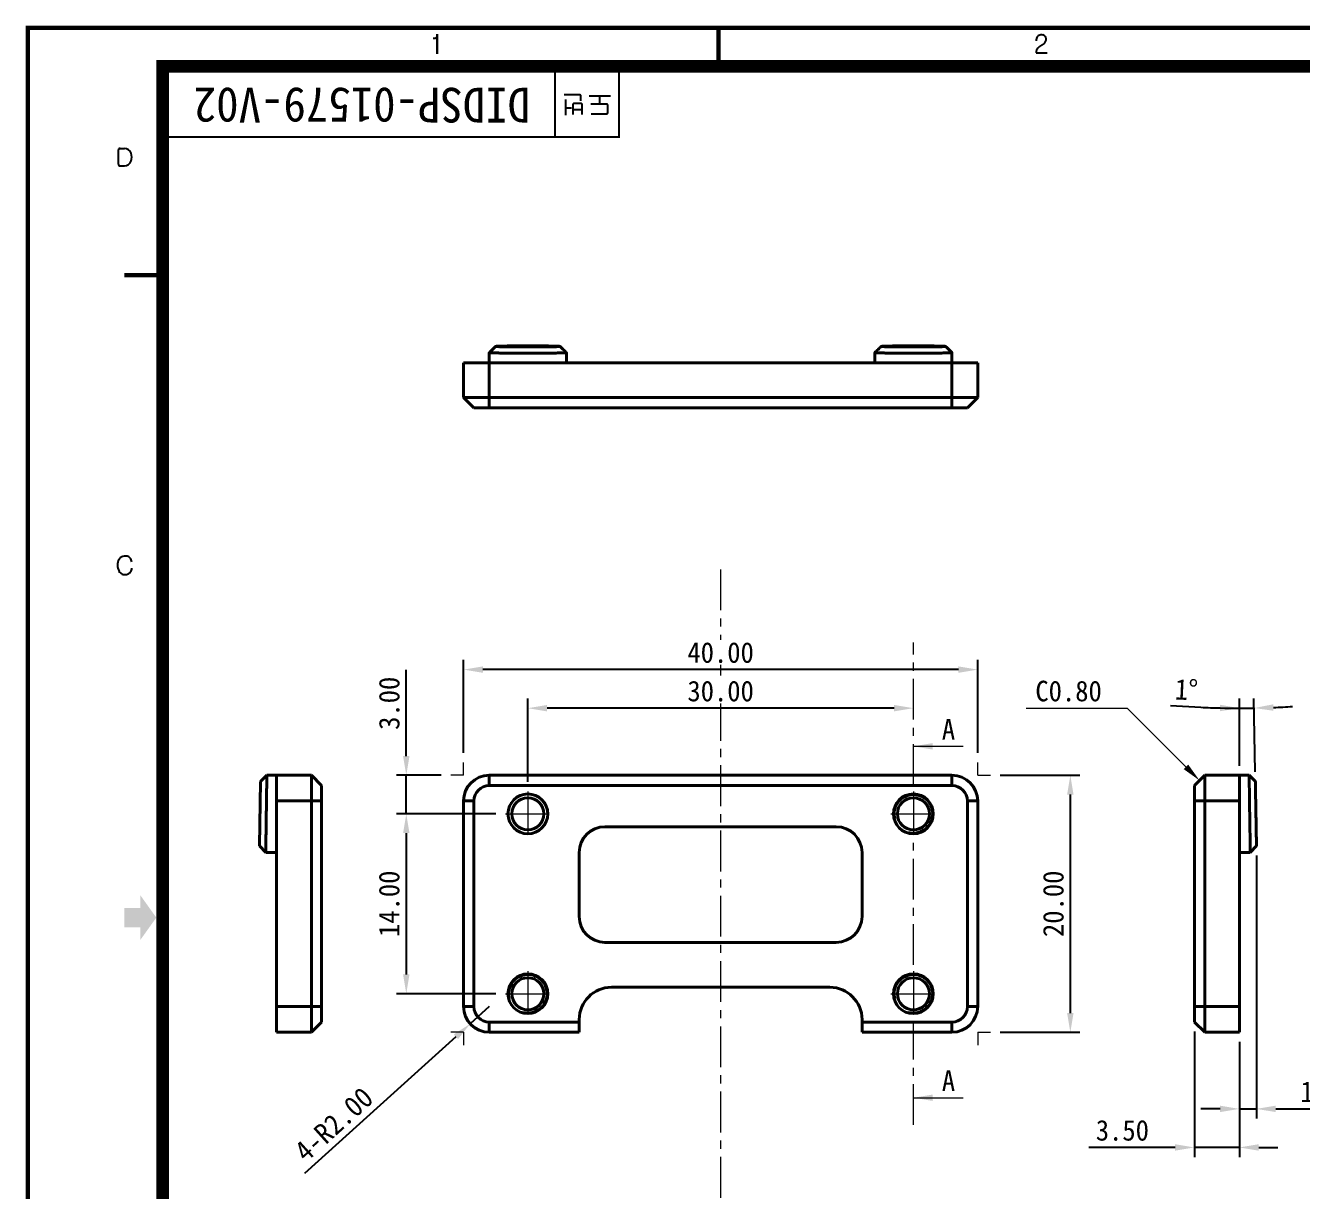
# Model space of a CAD drawing. Header units: millimetres. Extents: x 20 to 420, y 20 to 297.
# Drawn here: x 19.6 to 218.4, y 115.9 to 297.4 of the extents above; entities that cross this region are included whole.
import ezdxf

# ---------------------------------------------------------------- set-up
doc = ezdxf.new("R2010")
doc.units = ezdxf.units.MM
doc.linetypes.add('CENTERX2', pattern=[20.32, 12.7, -2.54, 2.54, -2.54])
doc.layers.get('0').update_dxf_attribs({"color": 6})
doc.layers.add('0 @ 1', color=6, linetype='Continuous')
for name, color, linetype, lineweight in [('CENTER', 1, 'CENTERX2', 9), ('DIM', 2, 'Continuous', 9), ('HIDDEN', 252, 'Continuous', 13), ('OUTLINE', 3, 'Continuous', 40), ('기준선', 6, 'Continuous', 9)]:
    doc.layers.add(name, color=color, linetype=linetype, lineweight=lineweight)
doc.styles.get("Standard").update_dxf_attribs({"font": '', "height": 3.2})
doc.styles.get('Standard').set_extended_font_data('GulimChe')
doc.dimstyles.new('척도 2배 - (x.xx)', dxfattribs={"dimtxt": 3.2, "dimasz": 3, "dimexe": 1.5, "dimexo": 1.5, "dimgap": 1, "dimtad": 1, "dimlfac": 0.5, "dimzin": 0, "dimdsep": 46, "dimtxsty": 'Standard', "dimcen": 0, "dimclrd": 2, "dimclre": 2, "dimclrt": 2, "dimaunit": 1, "dimadec": 1, "dimazin": 0, "dimtfac": 0.75, "dimtmove": 0, "dimatfit": 0, "dimfxl": 1, "dimtfill": 1, "dimtolj": 1, "dimtzin": 0, "dimarcsym": 0})

# ---------------------------------------------------------------- blocks, each defined once
blk = doc.blocks.new('A-3_규격도면_동인광학')
blk.add_hatch(color=256).paths.add_polyline_path([(15, 137), (17.5, 137), (17.5, 135), (20, 138.5), (17.5, 142), (17.5, 140), (15, 140)])
for p, q in [((63.07, 275.38), (63.32, 275.38)), ((63.73, 272.93), (63.73, 275.99)), ((63.73, 275.99), (63.73, 272.93)), ((156.98, 274.96), (156.98, 275.22)), ((157.84, 274.33), (157.74, 274.26)), ((158.18, 274.56), (157.84, 274.33)), ((158.26, 274.63), (158.18, 274.56)), ((156.9, 273.09), (158.65, 273.09)), ((82, 270), (82, 260)), ((85.87, 266.55), (83.48, 266.55)), ((86.06, 265.64), (86.06, 266.4)), ((90.69, 266.36), (87.36, 266.36)), ((89.03, 265.33), (89.03, 266.36)), ((83.73, 263.42), (83.73, 265.84)), ((84.63, 264.48), (83.73, 264.48)), ((84.81, 265.01), (84.81, 263.52)), ((86.07, 265.22), (84.99, 265.22)), ((86.28, 263.52), (86.28, 265.05)), ((90.02, 265.12), (87.64, 265.12)), ((90.27, 263.83), (90.27, 264.89)), ((86.28, 264.22), (84.81, 264.22)), ((87.68, 263.62), (90.05, 263.62)), ((14.11, 255.76), (14.11, 258)), ((14.35, 258.23), (15.04, 258.23)), ((16.18, 193.86), (16.14, 194.04))]:
    blk.add_line(p, q)
for points, const_width in [([(0, 0), (0, 277), (400, 277), (400, 0)], 0.7), ([(21, 6), (21, 271), (394, 271), (394, 6)], 2)]:
    blk.add_lwpolyline(points, close=True, dxfattribs=dict(const_width=const_width))
for points, const_width in [([(107.5, 277), (107.5, 270.33)], 0.7), ([(22, 260), (92, 260), (92, 270)], 0.3), ([(15, 238.5), (21.67, 238.5)], 0.7)]:
    blk.add_lwpolyline(points, dxfattribs=dict(const_width=const_width))
for centre, radius, start, end in [((63.32, 275.8), 0.418, 270, 351.8564), ((157.65, 275.22), 0.675, 135.3614, 180), ((157.57, 275.31), 0.56, 116.1126, 135.3614), ((159.75, 271.05), 3.8, 121.9901, 132.8749), ((157.74, 274.95), 0.951, 75.511, 116.1126), ((157.84, 275.33), 0.566, 52.7857, 75.511), ((157.74, 275.19), 0.74, 352.4081, 52.7857), ((157.61, 275.21), 0.862, 318.1085, 352.4081), ((158.42, 273.05), 1.52, 161.3803, 178.4124), ((157.65, 273.31), 0.705, 132.8749, 161.3803), ((85.9, 266.4), 0.157, 0, 104.5405), ((84.99, 265.04), 0.181, 90, 191.0214), ((86.1, 265.05), 0.179, 0, 97.6654), ((90.04, 264.89), 0.23, 0, 93.1332), ((90.05, 263.83), 0.217, 270, 359.9617), ((14.35, 258), 0.234, 89.9627, 180), ((15.04, 257.12), 1.11, 18.7245, 90), ((14.3, 256.87), 1.88, 341.2755, 18.7245), ((14.35, 255.75), 0.241, 177.6028, 269.7704), ((14.69, 339.44), 83.93, 269.7704, 270.2296), ((15.02, 256.63), 1.12, 270.2296, 341.2755), ((15.21, 193.24), 1.52, 84.5855, 112.6651), ((15.27, 193.91), 0.857, 49.4232, 84.5855), ((15.89, 193.35), 1.93, 153.4408, 179.3877), ((15.94, 193.35), 1.97, 179.3877, 207.825), ((15.03, 193.78), 0.968, 126.0964, 153.4408), ((14.92, 193.92), 0.786, 112.6651, 126.0964), ((15.2, 193.83), 0.962, 12.5369, 49.4232), ((14.87, 193.08), 1.36, 325.2032, 351.393), ((15.05, 192.88), 0.971, 207.825, 248.4845), ((15.15, 193.14), 1.26, 248.4845, 279.0922), ((15.2, 192.85), 0.954, 279.0922, 325.2032)]:
    blk.add_arc(centre, radius, start, end)
blk = doc.blocks.new('*D58')
at = {"layer": 'Defpoints', "color": 0, "ltscale": 0.5, "transparency": 16777216}
for p in [(87.82, 197.1), (87.82, 182.65), (167.82, 182.65)]:
    blk.add_point(p, dxfattribs=at)
at = {"layer": 'DIM', "color": 2, "lineweight": -2, "ltscale": 0.5, "transparency": 16777216}
for p, q in [((87.82, 184.15), (87.82, 198.6)), ((164.82, 197.1), (90.82, 197.1)), ((167.82, 184.15), (167.82, 198.6))]:
    blk.add_line(p, q, dxfattribs=at)
at = {"layer": 'DIM', "color": 2, "ltscale": 0.5, "transparency": 16777216}
for points in [[(90.82, 197.6), (90.82, 196.6), (87.82, 197.1)], [(164.82, 197.6), (164.82, 196.6), (167.82, 197.1)]]:
    blk.add_solid(points, dxfattribs=at)
at = {"layer": 'DIM', "color": 2, "ltscale": 0.5, "transparency": 16777216, "insert": (127.82, 199.74), "char_height": 3.2, "attachment_point": 5, "bg_fill": 3, "box_fill_scale": 1.1, "bg_fill_color": 256, "bg_fill_true_color": 13158600, "bg_fill_transparency": 0}
blk.add_mtext('\\A1;40.00', dxfattribs=at)
blk = doc.blocks.new('*D59')
at = {"layer": 'Defpoints', "color": 0, "ltscale": 0.5, "transparency": 16777216}
for p in [(97.82, 191.1), (157.82, 191.1), (97.82, 178.15)]:
    blk.add_point(p, dxfattribs=at)
at = {"layer": 'DIM', "color": 2, "lineweight": -2, "ltscale": 0.5, "transparency": 16777216}
for p, q in [((97.82, 179.65), (97.82, 192.6)), ((154.82, 191.1), (100.82, 191.1))]:
    blk.add_line(p, q, dxfattribs=at)
at = {"layer": 'DIM', "color": 2, "ltscale": 0.5, "transparency": 16777216}
for points in [[(100.82, 191.6), (100.82, 190.6), (97.82, 191.1)], [(154.82, 191.6), (154.82, 190.6), (157.82, 191.1)]]:
    blk.add_solid(points, dxfattribs=at)
at = {"layer": 'DIM', "color": 2, "ltscale": 0.5, "transparency": 16777216, "insert": (127.82, 193.74), "char_height": 3.2, "attachment_point": 5, "bg_fill": 3, "box_fill_scale": 1.1, "bg_fill_color": 256, "bg_fill_true_color": 13158600, "bg_fill_transparency": 0}
blk.add_mtext('\\A1;30.00', dxfattribs=at)
blk = doc.blocks.new('*D60')
at = {"layer": 'Defpoints', "color": 0, "ltscale": 0.5, "transparency": 16777216}
for p in [(210.07, 191.1), (208.55, 180.65), (211.03, 179.69), (208.55, 176.65), (211.21, 169.65)]:
    blk.add_point(p, dxfattribs=at)
at = {"layer": 'DIM', "color": 2, "lineweight": -2, "ltscale": 0.5, "transparency": 16777216}
for p, q in [((202.55, 191.23), (197.83, 191.45)), ((208.55, 182.15), (208.55, 192.6)), ((211.01, 181.19), (210.81, 192.61))]:
    blk.add_line(p, q, dxfattribs=at)
for start, end in [(267.3774, 270), (267.3776, 268.6888), (270, 271), (272.3112, 273.6224)]:
    blk.add_arc((208.55, 322.19), 131.09, start, end, dxfattribs=at)
at = {"layer": 'DIM', "color": 2, "ltscale": 0.5, "transparency": 16777216}
for points in [[(205.55, 191.63), (205.54, 190.63), (208.55, 191.1)], [(213.85, 190.7), (213.82, 191.7), (210.83, 191.12)]]:
    blk.add_solid(points, dxfattribs=at)
at = {"layer": 'DIM', "color": 2, "ltscale": 0.5, "transparency": 16777216, "insert": (200.31, 193.98), "char_height": 3.2, "attachment_point": 5, "rotation": 357.3774, "bg_fill": 3, "box_fill_scale": 1.1, "bg_fill_color": 256, "bg_fill_true_color": 13158600, "bg_fill_transparency": 0}
blk.add_mtext('\\A1;1°', dxfattribs=at)
blk = doc.blocks.new('*D61')
at = {"layer": 'Defpoints', "color": 0, "ltscale": 0.5, "transparency": 16777216}
for p in [(211.21, 169.65), (208.55, 140.65), (211.21, 128.73)]:
    blk.add_point(p, dxfattribs=at)
at = {"layer": 'DIM', "color": 2, "lineweight": -2, "ltscale": 0.5, "transparency": 16777216}
for p, q in [((211.21, 168.15), (211.21, 127.23)), ((208.55, 139.15), (208.55, 127.23)), ((205.55, 128.73), (202.55, 128.73)), ((208.55, 128.73), (211.21, 128.73)), ((214.21, 128.73), (227.12, 128.73))]:
    blk.add_line(p, q, dxfattribs=at)
at = {"layer": 'DIM', "color": 2, "ltscale": 0.5, "transparency": 16777216}
for points in [[(205.55, 129.23), (205.55, 128.23), (208.55, 128.73)], [(214.21, 129.23), (214.21, 128.23), (211.21, 128.73)]]:
    blk.add_solid(points, dxfattribs=at)
at = {"layer": 'DIM', "color": 2, "ltscale": 0.5, "transparency": 16777216, "insert": (222.17, 131.38), "char_height": 3.2, "attachment_point": 5, "bg_fill": 3, "box_fill_scale": 1.1, "bg_fill_color": 256, "bg_fill_true_color": 13158600, "bg_fill_transparency": 0}
blk.add_mtext('\\A1;1.33', dxfattribs=at)
blk = doc.blocks.new('*D62')
at = {"layer": 'Defpoints', "color": 0, "ltscale": 0.5, "transparency": 16777216}
for p in [(169.82, 180.65), (169.82, 140.65), (182.24, 140.65)]:
    blk.add_point(p, dxfattribs=at)
at = {"layer": 'DIM', "color": 2, "lineweight": -2, "ltscale": 0.5, "transparency": 16777216}
for p, q in [((171.32, 180.65), (183.74, 180.65)), ((182.24, 177.65), (182.24, 143.65)), ((171.32, 140.65), (183.74, 140.65))]:
    blk.add_line(p, q, dxfattribs=at)
at = {"layer": 'DIM', "color": 2, "ltscale": 0.5, "transparency": 16777216}
for points in [[(181.74, 177.65), (182.74, 177.65), (182.24, 180.65)], [(181.74, 143.65), (182.74, 143.65), (182.24, 140.65)]]:
    blk.add_solid(points, dxfattribs=at)
at = {"layer": 'DIM', "color": 2, "ltscale": 0.5, "transparency": 16777216, "insert": (179.61, 160.65), "char_height": 3.2, "attachment_point": 5, "rotation": 90, "bg_fill": 3, "box_fill_scale": 1.1, "bg_fill_color": 256, "bg_fill_true_color": 13158600, "bg_fill_transparency": 0}
blk.add_mtext('\\A1;20.00', dxfattribs=at)
blk = doc.blocks.new('*D63')
at = {"layer": 'Defpoints', "color": 0, "ltscale": 0.5, "transparency": 16777216}
for p in [(94.32, 174.65), (78.9, 146.65), (94.32, 146.65)]:
    blk.add_point(p, dxfattribs=at)
at = {"layer": 'DIM', "color": 2, "lineweight": -2, "ltscale": 0.5, "transparency": 16777216}
for p, q in [((92.82, 174.65), (77.4, 174.65)), ((78.9, 171.65), (78.9, 149.65)), ((92.82, 146.65), (77.4, 146.65))]:
    blk.add_line(p, q, dxfattribs=at)
at = {"layer": 'DIM', "color": 2, "ltscale": 0.5, "transparency": 16777216}
for points in [[(78.4, 171.65), (79.4, 171.65), (78.9, 174.65)], [(78.4, 149.65), (79.4, 149.65), (78.9, 146.65)]]:
    blk.add_solid(points, dxfattribs=at)
at = {"layer": 'DIM', "color": 2, "ltscale": 0.5, "transparency": 16777216, "insert": (76.25, 160.65), "char_height": 3.2, "attachment_point": 5, "rotation": 90, "bg_fill": 3, "box_fill_scale": 1.1, "bg_fill_color": 256, "bg_fill_true_color": 13158600, "bg_fill_transparency": 0}
blk.add_mtext('\\A1;14.00', dxfattribs=at)
blk = doc.blocks.new('*D64')
at = {"layer": 'Defpoints', "color": 0, "ltscale": 0.5, "transparency": 16777216}
for p in [(78.9, 180.65), (85.82, 180.65), (94.32, 174.65)]:
    blk.add_point(p, dxfattribs=at)
at = {"layer": 'DIM', "color": 2, "lineweight": -2, "ltscale": 0.5, "transparency": 16777216}
for p, q in [((78.9, 183.65), (78.9, 197.06)), ((84.32, 180.65), (77.4, 180.65)), ((78.9, 174.65), (78.9, 180.65)), ((92.82, 174.65), (77.4, 174.65)), ((78.9, 171.65), (78.9, 168.65))]:
    blk.add_line(p, q, dxfattribs=at)
at = {"layer": 'DIM', "color": 2, "ltscale": 0.5, "transparency": 16777216}
for points in [[(78.4, 183.65), (79.4, 183.65), (78.9, 180.65)], [(78.4, 171.65), (79.4, 171.65), (78.9, 174.65)]]:
    blk.add_solid(points, dxfattribs=at)
at = {"layer": 'DIM', "color": 2, "ltscale": 0.5, "transparency": 16777216, "insert": (76.26, 191.86), "char_height": 3.2, "attachment_point": 5, "rotation": 90, "bg_fill": 3, "box_fill_scale": 1.1, "bg_fill_color": 256, "bg_fill_true_color": 13158600, "bg_fill_transparency": 0}
blk.add_mtext('\\A1;3.00', dxfattribs=at)
blk = doc.blocks.new('*D68')
at = {"layer": 'Defpoints', "color": 0, "ltscale": 0.5, "transparency": 16777216}
for p in [(91.82, 144.65), (88.85, 141.97)]:
    blk.add_point(p, dxfattribs=at)
at = {"layer": 'DIM', "color": 2, "lineweight": -2, "ltscale": 0.5, "transparency": 16777216}
for p, q in [((91.82, 144.65), (88.85, 141.97)), ((86.63, 139.96), (63.06, 118.65))]:
    blk.add_line(p, q, dxfattribs=at)
at = {"layer": 'DIM', "color": 2, "ltscale": 0.5, "transparency": 16777216}
blk.add_solid([(86.29, 140.33), (86.96, 139.59), (88.85, 141.97)], dxfattribs=at)
at = {"layer": 'DIM', "color": 2, "ltscale": 0.5, "transparency": 16777216, "insert": (67.61, 126.33), "char_height": 3.2, "attachment_point": 5, "rotation": 42.117, "bg_fill": 3, "box_fill_scale": 1.1, "bg_fill_color": 256, "bg_fill_true_color": 13158600, "bg_fill_transparency": 0}
blk.add_mtext('\\A1;4-R2.00', dxfattribs=at)
blk = doc.blocks.new('*D69')
at = {"layer": 'Defpoints', "color": 0, "ltscale": 0.5, "transparency": 16777216}
for p in [(201.55, 142.25), (208.55, 140.65), (201.55, 122.73)]:
    blk.add_point(p, dxfattribs=at)
at = {"layer": 'DIM', "color": 2, "lineweight": -2, "ltscale": 0.5, "transparency": 16777216}
for p, q in [((201.55, 140.75), (201.55, 121.23)), ((208.55, 139.15), (208.55, 121.23)), ((198.55, 122.73), (185.14, 122.73)), ((208.55, 122.73), (201.55, 122.73)), ((211.55, 122.73), (214.55, 122.73))]:
    blk.add_line(p, q, dxfattribs=at)
at = {"layer": 'DIM', "color": 2, "ltscale": 0.5, "transparency": 16777216}
for points in [[(198.55, 123.23), (198.55, 122.23), (201.55, 122.73)], [(211.55, 123.23), (211.55, 122.23), (208.55, 122.73)]]:
    blk.add_solid(points, dxfattribs=at)
at = {"layer": 'DIM', "color": 2, "ltscale": 0.5, "transparency": 16777216, "insert": (190.34, 125.37), "char_height": 3.2, "attachment_point": 5, "bg_fill": 3, "box_fill_scale": 1.1, "bg_fill_color": 256, "bg_fill_true_color": 13158600, "bg_fill_transparency": 0}
blk.add_mtext('\\A1;3.50', dxfattribs=at)

msp = doc.modelspace()

# ---------------------------------------------------------------- linework, layer by layer
at = {"layer": 'CENTER', "ltscale": 0.5}
for p, q in [((127.82, 212.694), (127.82, 96.932)), ((97.82, 178.152), (97.82, 171.152)), ((157.82, 178.152), (157.82, 171.152)), ((94.32, 174.652), (101.32, 174.652)), ((154.32, 174.652), (161.32, 174.652)), ((157.82, 151.152), (157.82, 170.152)), ((97.82, 150.152), (97.82, 143.152)), ((157.82, 150.152), (157.82, 143.152)), ((94.32, 146.652), (101.32, 146.652)), ((154.32, 146.652), (161.32, 146.652)), ((157.82, 126.251), (157.82, 142.152))]:
    msp.add_line(p, q, dxfattribs=at)
at = {"layer": 'DIM', "color": 2, "ltscale": 0.5}
for p, q in [((175.351, 191.104), (191.095, 191.104)), ((157.82, 130.463), (165.584, 130.463))]:
    msp.add_line(p, q, dxfattribs=at)
msp.add_solid([(160.82, 130.963), (160.82, 129.963), (157.82, 130.463)], dxfattribs=at)
at = {"layer": 'HIDDEN'}
msp.add_arc((97.82, 174.652), 3, 255, 195, dxfattribs=at)
at = {"layer": 'OUTLINE'}
for p, q in [((91.82, 246.439), (91.82, 244.83)), ((103.82, 244.83), (103.82, 246.439)), ((151.82, 246.439), (151.82, 244.83)), ((163.82, 244.83), (163.82, 246.439)), ((87.82, 244.83), (87.82, 239.43)), ((91.82, 244.83), (87.82, 244.83)), ((91.82, 244.83), (91.82, 239.43)), ((97.82, 244.83), (91.82, 244.83)), ((157.82, 244.83), (97.82, 244.83)), ((163.82, 244.83), (157.82, 244.83)), ((167.82, 244.83), (163.82, 244.83)), ((163.82, 244.83), (163.82, 239.43)), ((167.82, 244.83), (167.82, 239.43)), ((87.82, 239.43), (91.82, 239.43)), ((87.82, 239.43), (89.42, 237.83)), ((91.82, 239.43), (163.82, 239.43)), ((91.82, 239.43), (91.82, 237.83)), ((163.82, 239.43), (167.82, 239.43)), ((163.82, 239.43), (163.82, 237.83)), ((167.82, 239.43), (166.22, 237.83)), ((91.82, 237.83), (89.42, 237.83)), ((163.82, 237.83), (91.82, 237.83)), ((166.22, 237.83), (163.82, 237.83)), ((56.064, 169.652), (56.239, 179.686)), ((57.205, 180.652), (56.239, 179.686)), ((58.727, 180.652), (57.205, 180.652)), ((58.727, 180.652), (64.127, 180.652)), ((58.727, 180.652), (58.727, 176.652)), ((64.127, 176.652), (64.127, 180.652)), ((64.127, 180.652), (65.727, 179.052)), ((65.727, 179.052), (65.727, 176.652)), ((91.82, 180.652), (91.82, 179.052)), ((91.82, 180.652), (163.82, 180.652)), ((163.82, 179.052), (91.82, 179.052)), ((163.82, 180.652), (163.82, 179.052)), ((203.147, 180.652), (201.547, 179.052)), ((201.547, 176.652), (201.547, 179.052)), ((203.147, 180.652), (203.147, 176.652)), ((208.547, 180.652), (203.147, 180.652)), ((210.069, 180.652), (208.547, 180.652)), ((208.547, 176.652), (208.547, 180.652)), ((211.034, 179.686), (210.069, 180.652)), ((58.727, 176.652), (64.127, 176.652)), ((58.727, 176.652), (58.727, 144.652)), ((64.127, 144.652), (64.127, 176.652)), ((64.127, 176.652), (65.727, 176.652)), ((65.727, 176.652), (65.727, 144.652)), ((87.82, 144.652), (87.82, 176.652)), ((87.82, 176.652), (89.42, 176.652)), ((89.42, 176.652), (89.42, 144.652)), ((166.22, 144.652), (166.22, 176.652)), ((167.82, 176.652), (166.22, 176.652)), ((167.82, 176.652), (167.82, 144.652)), ((201.547, 144.652), (201.547, 176.652)), ((203.147, 176.652), (201.547, 176.652)), ((203.147, 176.652), (203.147, 144.652)), ((208.547, 176.652), (203.147, 176.652)), ((208.547, 144.652), (208.547, 176.652)), ((145.82, 172.652), (109.82, 172.652)), ((56.064, 169.652), (57.03, 168.652)), ((210.244, 168.652), (211.209, 169.652)), ((57.029, 168.652), (58.727, 168.652)), ((105.82, 168.652), (105.82, 158.652)), ((149.82, 158.652), (149.82, 168.652)), ((208.547, 168.652), (210.244, 168.652)), ((109.82, 154.652), (145.82, 154.652)), ((144.82, 147.652), (110.82, 147.652)), ((58.727, 144.652), (64.127, 144.652)), ((58.727, 144.652), (58.727, 140.652)), ((64.127, 144.652), (65.727, 144.652)), ((64.127, 140.652), (64.127, 144.652)), ((65.727, 144.652), (65.727, 142.252)), ((87.82, 144.652), (89.42, 144.652)), ((167.82, 144.652), (166.22, 144.652)), ((201.547, 142.252), (201.547, 144.652)), ((203.147, 144.652), (201.547, 144.652)), ((203.147, 144.652), (203.147, 140.652)), ((208.547, 144.652), (203.147, 144.652)), ((208.547, 140.652), (208.547, 144.652)), ((64.127, 140.652), (65.727, 142.252)), ((91.82, 142.252), (105.82, 142.252)), ((91.82, 140.652), (91.82, 142.252)), ((105.82, 142.652), (105.82, 142.252)), ((105.82, 142.252), (105.82, 140.652)), ((149.82, 142.252), (149.82, 142.652)), ((149.82, 142.252), (163.82, 142.252)), ((149.82, 140.652), (149.82, 142.252)), ((163.82, 140.652), (163.82, 142.252)), ((203.147, 140.652), (201.547, 142.252)), ((58.727, 140.652), (64.127, 140.652)), ((105.82, 140.652), (91.82, 140.652)), ((163.82, 140.652), (149.82, 140.652)), ((208.547, 140.652), (203.147, 140.652))]:
    msp.add_line(p, q, dxfattribs=at)
at = {"layer": 'OUTLINE', "flags": 128}
msp.add_lwpolyline([(210.244, 168.652), (210.243, 168.702), (210.241, 168.855), (210.237, 169.109), (210.234, 169.351), (210.229, 169.649), (210.224, 170.002), (210.218, 170.409), (210.214, 170.727), (210.208, 171.08), (210.203, 171.47), (210.197, 171.895), (210.19, 172.356), (210.184, 172.769), (210.177, 173.232), (210.171, 173.652), (210.165, 174.088), (210.156, 174.652), (210.148, 175.216), (210.142, 175.652), (210.136, 176.072), (210.129, 176.535), (210.123, 176.948), (210.115, 177.519), (210.107, 178.033), (210.1, 178.492), (210.094, 178.895), (210.087, 179.426), (210.08, 179.86), (210.075, 180.195), (210.07, 180.538), (210.069, 180.652)], dxfattribs=at)
at = {"layer": 'OUTLINE'}
for centre, radius in [((97.82, 174.652), 3.1), ((97.82, 174.652), 2.5), ((157.82, 174.652), 3.1), ((157.82, 174.652), 2.5), ((97.82, 146.652), 3.1), ((97.82, 146.652), 2.5), ((157.82, 146.652), 3.1), ((157.82, 146.652), 2.5)]:
    msp.add_circle(centre, radius, dxfattribs=at)
for centre, radius, start, end in [((91.82, 176.652), 4, 90, 180), ((91.82, 176.652), 2.4, 90, 180), ((163.82, 176.652), 4, 0, 90), ((163.82, 176.652), 2.4, 0, 90), ((157.82, 174.652), 3, 255, 195), ((109.82, 168.652), 4, 90, 180), ((145.82, 168.652), 4, 0, 90), ((109.82, 158.652), 4, 180, 270), ((145.82, 158.652), 4, 270, 0), ((97.82, 146.652), 3, 255, 195), ((157.82, 146.652), 3, 255, 195), ((110.82, 142.652), 5, 90, 180), ((144.82, 142.652), 5, 0, 90), ((91.82, 144.652), 4, 180, 270), ((91.82, 144.652), 2.4, 180, 270), ((163.82, 144.652), 2.4, 270, 0), ((163.82, 144.652), 4, 270, 0)]:
    msp.add_arc(centre, radius, start, end, dxfattribs=at)
for points, knots in [([(97.82, 246.352), (97.56, 246.352), (97.039, 246.352), (96.267, 246.354), (95.587, 246.358), (95, 246.362), (94.499, 246.366), (94.019, 246.371), (93.613, 246.377), (93.273, 246.382), (92.99, 246.387), (92.724, 246.393), (92.482, 246.399), (92.279, 246.405), (92.113, 246.412), (91.989, 246.418), (91.897, 246.425), (91.838, 246.432), (91.811, 246.437), (91.822, 246.44), (91.824, 246.441)], [0, 0, 0, 0, 0.08179077, 0.16430103, 0.24753103, 0.3073961, 0.36862032, 0.43120369, 0.49514623, 0.5407848, 0.58837023, 0.63790242, 0.68938127, 0.74280667, 0.78912831, 0.83973223, 0.88482021, 0.93106065, 0.99047241, 1, 1, 1, 1]), ([(92.803, 247.406), (92.64, 247.245), (92.312, 246.924), (91.984, 246.602), (91.82, 246.441)], [0, 0, 0, 0, 0.5000033, 1, 1, 1, 1]), ([(97.82, 247.317), (97.984, 247.317), (98.312, 247.318), (98.8, 247.319), (99.278, 247.321), (99.743, 247.324), (100.188, 247.327), (100.611, 247.332), (101.008, 247.337), (101.373, 247.343), (101.704, 247.349), (101.998, 247.356), (102.251, 247.364), (102.462, 247.371), (102.628, 247.379), (102.748, 247.388), (102.82, 247.396), (102.845, 247.405), (102.82, 247.413), (102.748, 247.422), (102.628, 247.43), (102.462, 247.438), (102.251, 247.446), (101.998, 247.454), (101.704, 247.46), (101.373, 247.467), (101.008, 247.473), (100.611, 247.478), (100.188, 247.482), (99.743, 247.486), (99.278, 247.489), (98.8, 247.491), (98.312, 247.492), (97.82, 247.493), (97.327, 247.492), (96.839, 247.491), (96.361, 247.489), (95.897, 247.486), (95.451, 247.482), (95.028, 247.478), (94.632, 247.473), (94.266, 247.467), (93.935, 247.46), (93.641, 247.454), (93.388, 247.446), (93.177, 247.438), (93.011, 247.43), (92.891, 247.422), (92.819, 247.413), (92.795, 247.405), (92.819, 247.396), (92.891, 247.388), (93.011, 247.379), (93.177, 247.371), (93.388, 247.364), (93.641, 247.356), (93.935, 247.349), (94.266, 247.343), (94.632, 247.337), (95.028, 247.332), (95.451, 247.327), (95.897, 247.324), (96.361, 247.321), (96.839, 247.319), (97.327, 247.318), (97.655, 247.317), (97.82, 247.317)], [0, 0, 0, 0, 0.0156238, 0.0312477, 0.0468716, 0.0624957, 0.07812, 0.0937444, 0.109369, 0.1249939, 0.140619, 0.1562444, 0.17187, 0.1874957, 0.2031216, 0.2187477, 0.2343738, 0.25, 0.2656262, 0.2812523, 0.2968784, 0.3125043, 0.32813, 0.3437556, 0.359381, 0.3750061, 0.390631, 0.4062556, 0.42188, 0.4375043, 0.4531284, 0.4687523, 0.4843762, 0.5, 0.5156238, 0.5312477, 0.5468716, 0.5624957, 0.57812, 0.5937444, 0.609369, 0.6249939, 0.640619, 0.6562444, 0.67187, 0.6874957, 0.7031216, 0.7187477, 0.7343738, 0.75, 0.7656262, 0.7812523, 0.7968784, 0.8125043, 0.82813, 0.8437556, 0.859381, 0.8750061, 0.890631, 0.9062556, 0.92188, 0.9375043, 0.9531284, 0.9687523, 0.9843762, 1, 1, 1, 1]), ([(97.82, 247.344), (97.592, 247.344), (97.249, 247.345), (96.807, 247.347), (96.485, 247.349), (96.175, 247.351), (95.881, 247.354), (95.607, 247.358), (95.353, 247.362), (95.123, 247.366), (94.919, 247.371), (94.743, 247.376), (94.597, 247.382), (94.481, 247.387), (94.398, 247.393), (94.348, 247.399), (94.331, 247.405), (94.348, 247.411), (94.398, 247.417), (94.481, 247.423), (94.597, 247.428), (94.743, 247.434), (94.919, 247.439), (95.123, 247.443), (95.353, 247.448), (95.607, 247.452), (95.881, 247.455), (96.175, 247.459), (96.485, 247.461), (96.807, 247.463), (97.139, 247.465), (97.478, 247.465), (97.82, 247.466), (98.162, 247.465), (98.5, 247.465), (98.832, 247.463), (99.155, 247.461), (99.464, 247.459), (99.758, 247.455), (100.033, 247.452), (100.286, 247.448), (100.516, 247.443), (100.72, 247.439), (100.896, 247.434), (101.043, 247.428), (101.158, 247.423), (101.241, 247.417), (101.291, 247.411), (101.308, 247.405), (101.291, 247.399), (101.241, 247.393), (101.158, 247.387), (101.043, 247.382), (100.896, 247.376), (100.72, 247.371), (100.516, 247.366), (100.286, 247.362), (100.033, 247.358), (99.758, 247.354), (99.464, 247.351), (99.155, 247.349), (98.832, 247.347), (98.5, 247.345), (98.162, 247.344), (97.934, 247.344), (97.82, 247.344)], [0, 0, 0, 0, 0.03121126, 0.0468358, 0.06246047, 0.0780853, 0.09371032, 0.10933557, 0.12496104, 0.14058674, 0.15621267, 0.17183882, 0.18746516, 0.20309167, 0.21871831, 0.23434503, 0.24997181, 0.26559858, 0.2812253, 0.29685194, 0.31247845, 0.32810479, 0.34373094, 0.35935687, 0.37498258, 0.39060805, 0.40623329, 0.42185831, 0.43748315, 0.45310781, 0.46873235, 0.4843568, 0.4999812, 0.51560561, 0.53123006, 0.54685459, 0.56247926, 0.57810409, 0.59372912, 0.60935436, 0.62497983, 0.64060554, 0.65623147, 0.67185762, 0.68748396, 0.70311047, 0.7187371, 0.73436383, 0.7499906, 0.76561737, 0.7812441, 0.79687074, 0.81249724, 0.82812359, 0.84374973, 0.85937567, 0.87500137, 0.89062684, 0.90625208, 0.92187711, 0.93750194, 0.95312661, 0.96875115, 0.9843756, 1, 1, 1, 1]), ([(103.815, 246.441), (103.817, 246.44), (103.829, 246.437), (103.801, 246.432), (103.742, 246.425), (103.65, 246.418), (103.526, 246.412), (103.346, 246.405), (103.105, 246.398), (102.79, 246.39), (102.443, 246.383), (102.009, 246.376), (101.471, 246.37), (100.815, 246.363), (99.996, 246.357), (98.995, 246.353), (98.21, 246.352), (97.82, 246.352)], [0, 0, 0, 0, 0.00953078, 0.06895573, 0.11521387, 0.16031495, 0.21093258, 0.25727941, 0.32376065, 0.38720582, 0.44761458, 0.50498661, 0.58993247, 0.67247269, 0.75260718, 0.87710624, 1, 1, 1, 1]), ([(103.819, 246.441), (103.655, 246.602), (103.327, 246.924), (103, 247.245), (102.836, 247.406)], [0, 0, 0, 0, 0.4999967, 1, 1, 1, 1]), ([(157.82, 246.352), (157.56, 246.352), (157.039, 246.352), (156.267, 246.354), (155.587, 246.358), (155, 246.362), (154.499, 246.366), (154.019, 246.371), (153.613, 246.377), (153.273, 246.382), (152.99, 246.387), (152.724, 246.393), (152.482, 246.399), (152.279, 246.405), (152.113, 246.412), (151.989, 246.418), (151.897, 246.425), (151.838, 246.432), (151.811, 246.437), (151.822, 246.44), (151.824, 246.441)], [0, 0, 0, 0, 0.0817908, 0.164301, 0.247531, 0.3073961, 0.3686203, 0.4312037, 0.4951462, 0.5407848, 0.5883702, 0.6379024, 0.6893813, 0.7428067, 0.7891283, 0.8397322, 0.8848202, 0.9310606, 0.9904724, 1, 1, 1, 1]), ([(152.803, 247.406), (152.64, 247.245), (152.312, 246.924), (151.984, 246.602), (151.82, 246.441)], [0, 0, 0, 0, 0.5000033, 1, 1, 1, 1]), ([(157.82, 247.317), (157.984, 247.317), (158.312, 247.318), (158.8, 247.319), (159.278, 247.321), (159.743, 247.324), (160.188, 247.327), (160.611, 247.332), (161.008, 247.337), (161.373, 247.343), (161.704, 247.349), (161.998, 247.356), (162.251, 247.364), (162.462, 247.371), (162.628, 247.379), (162.748, 247.388), (162.82, 247.396), (162.845, 247.405), (162.82, 247.413), (162.748, 247.422), (162.628, 247.43), (162.462, 247.438), (162.251, 247.446), (161.998, 247.454), (161.704, 247.46), (161.373, 247.467), (161.008, 247.473), (160.611, 247.478), (160.188, 247.482), (159.743, 247.486), (159.278, 247.489), (158.8, 247.491), (158.312, 247.492), (157.82, 247.493), (157.327, 247.492), (156.839, 247.491), (156.361, 247.489), (155.897, 247.486), (155.451, 247.482), (155.028, 247.478), (154.632, 247.473), (154.266, 247.467), (153.935, 247.46), (153.641, 247.454), (153.388, 247.446), (153.177, 247.438), (153.011, 247.43), (152.891, 247.422), (152.819, 247.413), (152.795, 247.405), (152.819, 247.396), (152.891, 247.388), (153.011, 247.379), (153.177, 247.371), (153.388, 247.364), (153.641, 247.356), (153.935, 247.349), (154.266, 247.343), (154.632, 247.337), (155.028, 247.332), (155.451, 247.327), (155.897, 247.324), (156.361, 247.321), (156.839, 247.319), (157.327, 247.318), (157.655, 247.317), (157.82, 247.317)], [0, 0, 0, 0, 0.0156238, 0.0312477, 0.0468716, 0.0624957, 0.07812, 0.0937444, 0.109369, 0.1249939, 0.140619, 0.1562444, 0.17187, 0.1874957, 0.2031216, 0.2187477, 0.2343738, 0.25, 0.2656262, 0.2812523, 0.2968784, 0.3125043, 0.32813, 0.3437556, 0.359381, 0.3750061, 0.390631, 0.4062556, 0.42188, 0.4375043, 0.4531284, 0.4687523, 0.4843762, 0.5, 0.5156238, 0.5312477, 0.5468716, 0.5624957, 0.57812, 0.5937444, 0.609369, 0.6249939, 0.640619, 0.6562444, 0.67187, 0.6874957, 0.7031216, 0.7187477, 0.7343738, 0.75, 0.7656262, 0.7812523, 0.7968784, 0.8125043, 0.82813, 0.8437556, 0.859381, 0.8750061, 0.890631, 0.9062556, 0.92188, 0.9375043, 0.9531284, 0.9687523, 0.9843762, 1, 1, 1, 1]), ([(157.82, 247.344), (157.592, 247.344), (157.249, 247.345), (156.807, 247.347), (156.485, 247.349), (156.175, 247.351), (155.881, 247.354), (155.607, 247.358), (155.353, 247.362), (155.123, 247.366), (154.919, 247.371), (154.743, 247.376), (154.597, 247.382), (154.481, 247.387), (154.398, 247.393), (154.348, 247.399), (154.331, 247.405), (154.348, 247.411), (154.398, 247.417), (154.481, 247.423), (154.597, 247.428), (154.743, 247.434), (154.919, 247.439), (155.123, 247.443), (155.353, 247.448), (155.607, 247.452), (155.881, 247.455), (156.175, 247.459), (156.485, 247.461), (156.807, 247.463), (157.139, 247.465), (157.478, 247.465), (157.82, 247.466), (158.162, 247.465), (158.5, 247.465), (158.832, 247.463), (159.155, 247.461), (159.464, 247.459), (159.758, 247.455), (160.033, 247.452), (160.286, 247.448), (160.516, 247.443), (160.72, 247.439), (160.896, 247.434), (161.043, 247.428), (161.158, 247.423), (161.241, 247.417), (161.291, 247.411), (161.308, 247.405), (161.291, 247.399), (161.241, 247.393), (161.158, 247.387), (161.043, 247.382), (160.896, 247.376), (160.72, 247.371), (160.516, 247.366), (160.286, 247.362), (160.033, 247.358), (159.758, 247.354), (159.464, 247.351), (159.155, 247.349), (158.832, 247.347), (158.5, 247.345), (158.162, 247.344), (157.934, 247.344), (157.82, 247.344)], [0, 0, 0, 0, 0.0312113, 0.0468358, 0.0624605, 0.0780853, 0.0937103, 0.1093356, 0.124961, 0.1405867, 0.1562127, 0.1718388, 0.1874652, 0.2030917, 0.2187183, 0.234345, 0.2499718, 0.2655986, 0.2812253, 0.2968519, 0.3124784, 0.3281048, 0.3437309, 0.3593569, 0.3749826, 0.390608, 0.4062333, 0.4218583, 0.4374831, 0.4531078, 0.4687324, 0.4843568, 0.4999812, 0.5156056, 0.5312301, 0.5468546, 0.5624793, 0.5781041, 0.5937291, 0.6093544, 0.6249798, 0.6406055, 0.6562315, 0.6718576, 0.687484, 0.7031105, 0.7187371, 0.7343638, 0.7499906, 0.7656174, 0.7812441, 0.7968707, 0.8124972, 0.8281236, 0.8437497, 0.8593757, 0.8750014, 0.8906268, 0.9062521, 0.9218771, 0.9375019, 0.9531266, 0.9687511, 0.9843756, 1, 1, 1, 1]), ([(163.815, 246.441), (163.817, 246.44), (163.829, 246.437), (163.801, 246.432), (163.742, 246.425), (163.65, 246.418), (163.526, 246.412), (163.346, 246.405), (163.105, 246.398), (162.79, 246.39), (162.443, 246.383), (162.009, 246.376), (161.471, 246.37), (160.815, 246.363), (159.996, 246.357), (158.995, 246.353), (158.21, 246.352), (157.82, 246.352)], [0, 0, 0, 0, 0.0095308, 0.0689557, 0.1152139, 0.160315, 0.2109326, 0.2572794, 0.3237607, 0.3872058, 0.4476146, 0.5049866, 0.5899325, 0.6724727, 0.7526072, 0.8771062, 1, 1, 1, 1]), ([(163.819, 246.441), (163.655, 246.602), (163.327, 246.924), (163, 247.245), (162.836, 247.406)], [0, 0, 0, 0, 0.49999668, 1, 1, 1, 1]), ([(57.205, 180.652), (57.205, 180.65), (57.205, 180.647), (57.204, 180.618), (57.203, 180.572), (57.203, 180.506), (57.201, 180.422), (57.2, 180.319), (57.197, 180.102), (57.19, 179.678), (57.18, 178.941), (57.166, 178.023), (57.151, 176.981), (57.134, 175.83), (57.117, 174.652), (57.1, 173.474), (57.083, 172.323), (57.068, 171.281), (57.054, 170.363), (57.044, 169.626), (57.037, 169.162), (57.033, 168.9), (57.031, 168.757), (57.03, 168.668), (57.03, 168.657), (57.03, 168.652)], [0, 0, 0, 0, 0.0176761, 0.035419, 0.0532288, 0.0711055, 0.0890491, 0.1070596, 0.1251371, 0.1862465, 0.2500928, 0.3095114, 0.3750524, 0.4375344, 0.5000169, 0.5624995, 0.6249815, 0.6905174, 0.7499411, 0.8137822, 0.8748968, 0.9064768, 0.9378539, 0.9690283, 1, 1, 1, 1]), ([(211.034, 179.686), (211.034, 179.685), (211.034, 179.682), (211.035, 179.657), (211.036, 179.597), (211.038, 179.477), (211.041, 179.311), (211.045, 179.101), (211.049, 178.847), (211.054, 178.553), (211.06, 178.222), (211.066, 177.857), (211.073, 177.461), (211.081, 177.038), (211.088, 176.592), (211.096, 176.128), (211.105, 175.649), (211.113, 175.161), (211.122, 174.669), (211.13, 174.176), (211.139, 173.689), (211.147, 173.21), (211.155, 172.746), (211.163, 172.3), (211.171, 171.877), (211.178, 171.481), (211.184, 171.116), (211.19, 170.784), (211.195, 170.491), (211.199, 170.237), (211.203, 170.026), (211.206, 169.86), (211.208, 169.74), (211.209, 169.68), (211.209, 169.655), (211.209, 169.653), (211.209, 169.652)], [0, 0, 0, 0, 0.0156046, 0.0312564, 0.0625036, 0.0937509, 0.1249984, 0.1562464, 0.1874946, 0.2187434, 0.2499925, 0.2812422, 0.3124923, 0.3437428, 0.3749937, 0.406245, 0.4374965, 0.4687482, 0.5, 0.5312518, 0.5625034, 0.593755, 0.6250062, 0.6562571, 0.6875077, 0.7187578, 0.7500074, 0.7812566, 0.8125053, 0.8437536, 0.8750015, 0.9062491, 0.9374964, 0.9687435, 0.9843432, 1, 1, 1, 1])]:
    msp.add_open_spline(points, degree=3, knots=knots, dxfattribs=at)
at = {"layer": '기준선', "ltscale": 0.5}
for p, q in [((87.82, 180.652), (87.82, 182.652)), ((167.82, 180.652), (167.82, 182.652)), ((87.82, 180.652), (85.82, 180.652)), ((167.82, 180.652), (169.82, 180.652)), ((87.82, 140.652), (85.82, 140.652)), ((87.82, 140.652), (87.82, 138.652)), ((167.82, 140.652), (169.82, 140.652)), ((167.82, 140.652), (167.82, 138.652))]:
    msp.add_line(p, q, dxfattribs=at)

# ---------------------------------------------------------------- block references
at = {"layer": '0 @ 1'}
msp.add_blockref('A-3_규격도면_동인광학', (20, 20), dxfattribs=at)

# ---------------------------------------------------------------- texts
at = {"layer": 'DIM', "insert": (72, 285), "char_height": 5.4, "width": 60, "attachment_point": 5, "rotation": 180}
msp.add_mtext('DIDSP-01579-V02', dxfattribs=at)
at = {"layer": 'DIM', "color": 2, "ltscale": 0.5, "insert": (163.28, 133.113), "char_height": 3.2, "attachment_point": 5}
msp.add_mtext('\\A1;A', dxfattribs=at)

# ---------------------------------------------------------------- next in the draw order: texts
at = {"layer": 'DIM', "color": 2, "ltscale": 0.5, "insert": (181.97, 193.742), "char_height": 3.2, "attachment_point": 5, "bg_fill": 3, "box_fill_scale": 1.1, "bg_fill_color": 256, "bg_fill_true_color": 13158600, "bg_fill_transparency": 0}
msp.add_mtext('\\A1;C0.80', dxfattribs=at)

# ---------------------------------------------------------------- next in the draw order: dimensions: what is measured, and where the dimension line sits
at = {"layer": 'DIM', "ltscale": 0.5}
dim = msp.add_linear_dim(base=(87.82, 197.104), p1=(167.82, 182.652), p2=(87.82, 182.652), dimstyle='척도 2배 - (x.xx)', dxfattribs=at)
dim.commit()
dim.dimension.update_dxf_attribs({"geometry": '*D58', "text_midpoint": (127.82, 199.744)})
dim = msp.add_angular_dim_2l(base=(210.072, 191.104), line1=((208.547, 176.652), (208.547, 180.652)), line2=((211.034, 179.686), (211.209, 169.652)), dimstyle='척도 2배 - (x.xx)', override={"dimadec": 0}, dxfattribs=at)
dim.commit()
dim.dimension.update_dxf_attribs({"geometry": '*D60', "text_midpoint": (200.308, 193.98)})
for base, p1, p2, picture, middle in [((182.244, 140.652), (169.82, 180.652), (169.82, 140.652), '*D62', (179.606, 160.652)), ((78.896, 146.652), (94.32, 174.652), (94.32, 146.652), '*D63', (76.253, 160.652))]:
    dim = msp.add_linear_dim(base=base, p1=p1, p2=p2, angle=90, dimstyle='척도 2배 - (x.xx)', dxfattribs=at)
    dim.commit()
    dim.dimension.update_dxf_attribs({"geometry": picture, "text_midpoint": middle})
dim = msp.add_radius_dim(center=(91.82, 144.652), mpoint=(88.853, 141.969), text='4-<>', dimstyle='척도 2배 - (x.xx)', dxfattribs=at)
dim.commit()
dim.dimension.update_dxf_attribs({"geometry": '*D68', "text_midpoint": (69.388, 124.372), "dimtype": 164})

# ---------------------------------------------------------------- next in the draw order: linework, layer by layer
at = {"layer": 'DIM', "color": 2, "ltscale": 0.5}
msp.add_line((191.095, 191.104), (200.226, 181.973), dxfattribs=at)
msp.add_solid([(199.872, 181.62), (200.579, 182.327), (202.347, 179.852)], dxfattribs=at)

# ---------------------------------------------------------------- next in the draw order: texts
at = {"layer": 'DIM', "color": 2, "ltscale": 0.5, "insert": (163.28, 187.812), "char_height": 3.2, "attachment_point": 5}
msp.add_mtext('\\A1;A', dxfattribs=at)

# ---------------------------------------------------------------- next in the draw order: dimensions: what is measured, and where the dimension line sits
at = {"layer": 'DIM', "ltscale": 0.5}
dim = msp.add_linear_dim(base=(78.896, 180.652), p1=(94.32, 174.652), p2=(85.82, 180.652), angle=90, dimstyle='척도 2배 - (x.xx)', dxfattribs=at)
dim.commit()
dim.dimension.update_dxf_attribs({"geometry": '*D64', "text_midpoint": (76.258, 191.856)})
for base, p1, p2, picture, middle in [((97.82, 191.104), (157.82, 191.104), (97.82, 178.152), '*D59', (127.82, 193.742)), ((211.209, 128.734), (208.547, 140.652), (211.209, 169.652), '*D61', (222.167, 131.376))]:
    dim = msp.add_linear_dim(base=base, p1=p1, p2=p2, dimstyle='척도 2배 - (x.xx)', dxfattribs=at)
    dim.commit()
    dim.dimension.update_dxf_attribs({"geometry": picture, "text_midpoint": middle})

# ---------------------------------------------------------------- next in the draw order: linework, layer by layer
at = {"layer": 'CENTER', "ltscale": 0.5}
msp.add_line((157.82, 179.152), (157.82, 201.328), dxfattribs=at)
at = {"layer": 'DIM', "color": 2, "ltscale": 0.5}
msp.add_line((157.82, 185.162), (165.584, 185.162), dxfattribs=at)
msp.add_solid([(160.82, 185.662), (160.82, 184.662), (157.82, 185.162)], dxfattribs=at)

# ---------------------------------------------------------------- next in the draw order: dimensions: what is measured, and where the dimension line sits
at = {"layer": 'DIM', "ltscale": 0.5}
dim = msp.add_linear_dim(base=(201.547, 122.734), p1=(208.547, 140.652), p2=(201.547, 142.252), dimstyle='척도 2배 - (x.xx)', dxfattribs=at)
dim.commit()
dim.dimension.update_dxf_attribs({"geometry": '*D69', "text_midpoint": (190.343, 125.372)})

doc.saveas('drawing.dxf')
